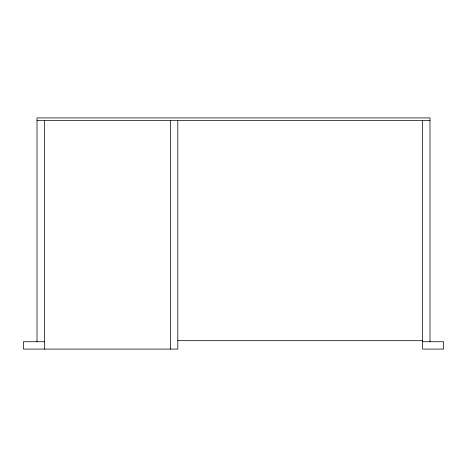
<?xml version="1.0" encoding="UTF-8"?>
<svg xmlns="http://www.w3.org/2000/svg" width="467" height="467" viewBox="0 0 467 467"><rect width="100%" height="100%" fill="white"/><g stroke="black" fill="none" stroke-linecap="round" stroke-linejoin="round"><path stroke-width="0.7" d="M37.01 120.649L429.99 120.649M177.81 340.677L422.635 340.677M44.365 341.727L23.35 341.727L23.35 349.082L177.81 349.082L177.81 120.649M422.635 341.727L443.65 341.727L443.65 349.082L422.635 349.082L422.635 120.649M429.99 341.727L429.99 117.918L37.01 117.918L37.01 341.727M170.455 120.649L170.455 349.082M44.365 120.649L44.365 349.082"/></g></svg>
